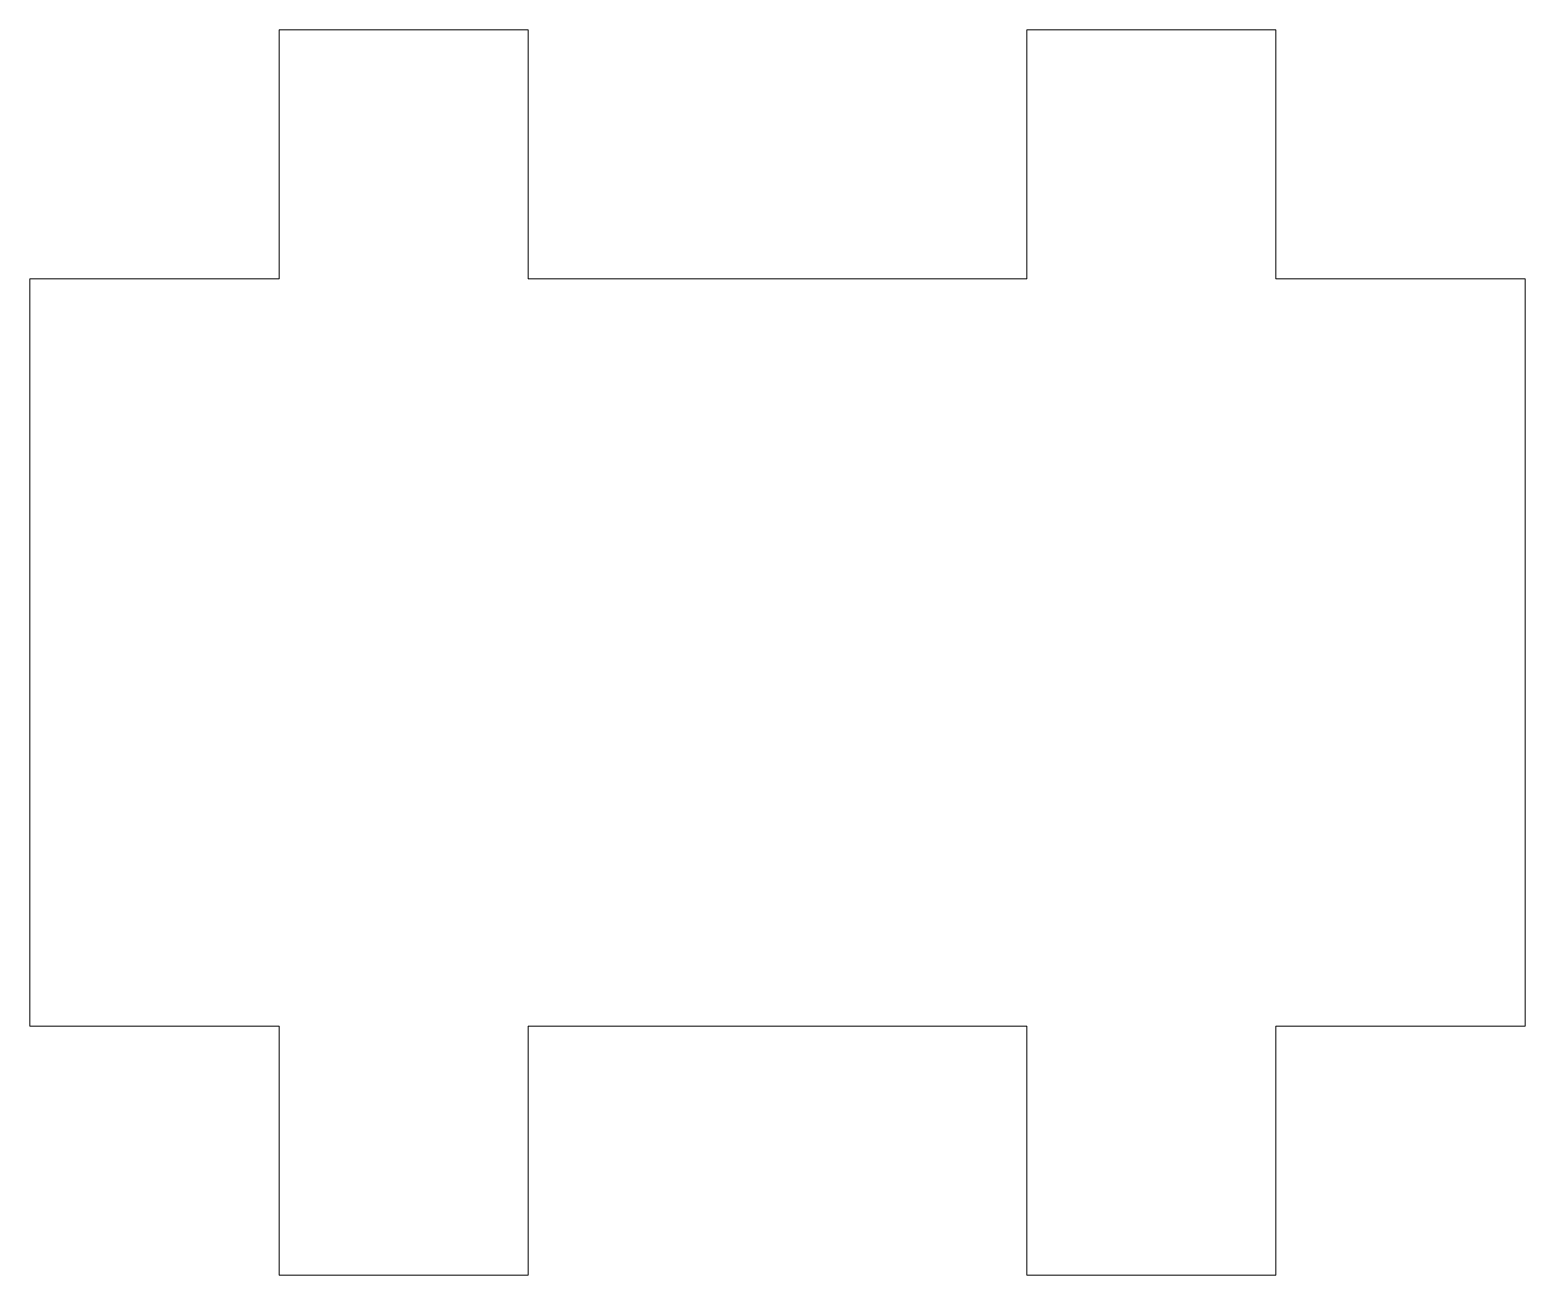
# Model space of a CAD drawing. Header units: inches. Extents: x -3.88 to -2.38, y 0 to 1.25.
import ezdxf

# ---------------------------------------------------------------- set-up
doc = ezdxf.new("R2010")
doc.units = ezdxf.units.IN
doc.header["$MEASUREMENT"] = 0

msp = doc.modelspace()

# ---------------------------------------------------------------- linework, layer by layer
at = {"color": 7, "linetype": 'Continuous', "lineweight": 15}
for p, q in [((-3.6328, 1.25), (-3.3828, 1.25)), ((-3.6328, 1), (-3.6328, 1.25)), ((-3.3828, 1.25), (-3.3828, 1)), ((-2.8828, 1.25), (-2.6328, 1.25)), ((-2.8828, 1), (-2.8828, 1.25)), ((-2.6328, 1.25), (-2.6328, 1)), ((-3.8828, 1), (-3.6328, 1)), ((-3.8828, 1), (-3.8828, 0.25)), ((-3.3828, 1), (-2.8828, 1)), ((-2.6328, 1), (-2.3828, 1)), ((-2.3828, 1), (-2.3828, 0.25)), ((-3.6328, 0.25), (-3.8828, 0.25)), ((-3.6328, 0), (-3.6328, 0.25)), ((-3.3828, 0.25), (-3.3828, 0)), ((-2.8828, 0.25), (-3.3828, 0.25)), ((-2.8828, 0), (-2.8828, 0.25)), ((-2.6328, 0.25), (-2.6328, 0)), ((-2.3828, 0.25), (-2.6328, 0.25)), ((-3.6328, 0), (-3.3828, 0)), ((-2.8828, 0), (-2.6328, 0))]:
    msp.add_line(p, q, dxfattribs=at)

doc.saveas('drawing.dxf')
